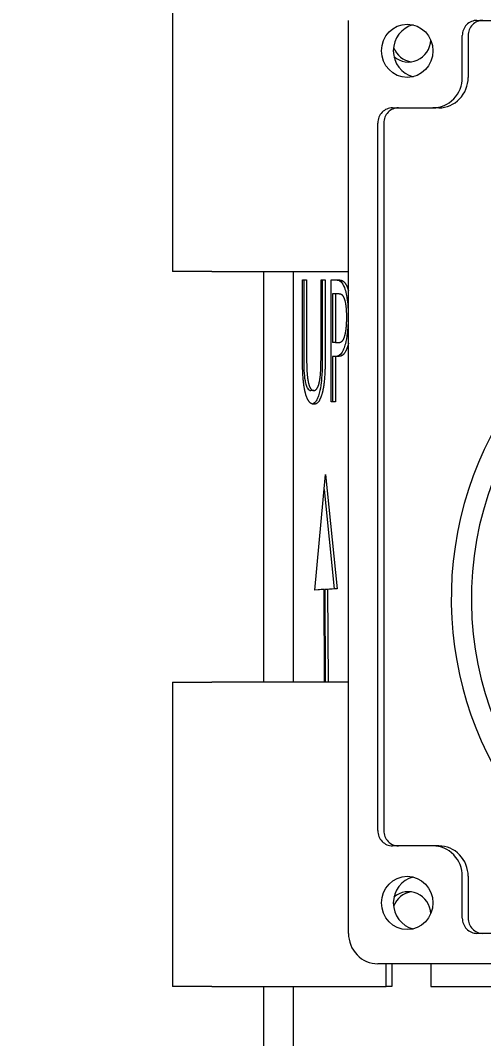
# Model space of a CAD drawing. Header units: inches. Extents: x 17 to 469, y 7 to 301.
# Drawn here: x 346.55 to 350.36, y 114.22 to 122.59 of the extents above; entities that cross this region are included whole.
import ezdxf

# ---------------------------------------------------------------- set-up
doc = ezdxf.new("R2010")
doc.units = ezdxf.units.IN
doc.header["$LTSCALE"] = 14
doc.header["$MEASUREMENT"] = 0
doc.layers.add('Dimension (ANSI)', color=7, linetype='Continuous', lineweight=25)
doc.layers.add('Visible (ANSI)', color=7, linetype='Continuous', lineweight=50)
doc.styles.add('MEMCOR Medium', font='arial.ttf')
doc.dimstyles.new('Default (ANSI)', dxfattribs={"dimscale": 14, "dimtxt": 0.15, "dimasz": 0.098425, "dimexe": 0.125, "dimexo": 0.0625, "dimgap": 0.031496, "dimtad": 0, "dimtih": 1, "dimtoh": 1, "dimdec": 4, "dimrnd": 1e-08, "dimzin": 3, "dimdsep": 46, "dimlunit": 5, "dimtxsty": 'MEMCOR Medium', "dimcen": 0.09, "dimdle": 0.393701, "dimclrd": 256, "dimclre": 256, "dimclrt": 256, "dimadec": 0, "dimazin": 1, "dimtfac": 0.8, "dimtofl": 0, "dimtmove": 0, "dimatfit": 3, "dimfxl": 1, "dimfrac": 1, "dimtolj": 1, "dimtzin": 4, "dimlwd": -1, "dimlwe": -1, "dimarcsym": 0})

# ---------------------------------------------------------------- blocks, each defined once
blk = doc.blocks.new('*D18')
at = {"layer": 'Defpoints', "color": 0, "transparency": 16777216}
for p in [(360.5183, 145.5319), (302.6019, 55.8079), (347.0113, 55.8079)]:
    blk.add_point(p, dxfattribs=at)
at = {"layer": 'Dimension (ANSI)', "transparency": 16777216}
for p, q in [((359.6433, 145.5319), (300.8519, 145.5319)), ((302.6019, 144.1539), (302.6019, 107.8402)), ((302.6019, 57.1858), (302.6019, 93.4996)), ((346.1363, 55.8079), (300.8519, 55.8079))]:
    blk.add_line(p, q, dxfattribs=at)
for points in [[(302.3722, 144.1539), (302.8315, 144.1539), (302.6019, 145.5319)], [(302.3722, 57.1858), (302.8315, 57.1858), (302.6019, 55.8079)]]:
    blk.add_solid(points, dxfattribs=at)
at = {"layer": 'Dimension (ANSI)', "transparency": 16777216, "char_height": 2.1, "attachment_point": 5, "style": 'MEMCOR Medium'}
for s, insert in [('\\A1; \\fArial|b0|i0;89{\\H0.8x;\\S3#4;} in', (302.6019, 102.8271)), ('\\A1;[2279.0 mm]{\\P\\fArial|b0|i0;SHIPPING HEIGHT\\P\\fArial|b0|i0;REF.}', (302.6019, 95.6567))]:
    blk.add_mtext(s, dxfattribs=dict(at, insert=insert))

msp = doc.modelspace()

# ---------------------------------------------------------------- linework, layer by layer
at = {"layer": 'Visible (ANSI)', "linetype": 'Continuous', "lineweight": 18}
for p, q in [((347.796961, 123.026895), (347.796961, 120.526895)), ((349.244618, 115.089395), (349.244618, 122.589395)), ((350.301099, 122.58936), (361.711098, 122.58936)), ((350.180358, 122.120645), (350.180358, 122.46436)), ((350.228887, 122.46436), (350.228887, 122.120645)), ((349.606874, 121.870645), (349.938877, 121.870645)), ((349.987405, 121.870645), (349.938877, 121.870645)), ((349.486133, 115.933145), (349.486133, 121.745645)), ((349.534661, 121.745645), (349.534661, 115.933145)), ((348.121227, 120.526895), (347.796961, 120.526895)), ((348.121227, 120.526895), (349.244618, 120.526895)), ((348.54992, 117.151895), (348.54992, 120.526895)), ((348.791402, 120.526895), (348.791402, 117.151895)), ((348.866237, 119.832738), (348.866237, 120.456725)), ((348.866237, 120.456725), (348.900634, 120.456725)), ((348.876486, 120.456725), (348.876486, 119.832738)), ((348.900634, 120.456725), (348.900634, 119.832738)), ((349.019137, 119.829497), (349.019137, 120.456725)), ((349.019137, 120.456725), (349.053534, 120.456725)), ((349.029386, 120.456725), (349.029386, 119.832738)), ((349.053534, 120.456725), (349.053534, 119.832738)), ((349.102823, 119.456725), (349.102823, 120.456725)), ((349.102823, 120.456725), (349.167843, 120.456725)), ((349.13722, 120.341652), (349.113072, 120.341652)), ((349.113072, 120.341652), (349.113072, 119.942949)), ((349.13722, 120.341652), (349.13722, 119.942949)), ((349.165745, 120.341652), (349.13722, 120.341652)), ((349.13722, 119.942949), (349.113072, 119.942949)), ((349.13722, 119.942949), (349.160711, 119.942949)), ((349.13722, 119.829497), (349.113072, 119.829497)), ((349.113072, 119.829497), (349.113072, 119.456725)), ((349.166374, 119.829497), (349.13722, 119.829497)), ((349.13722, 119.829497), (349.13722, 119.456725)), ((348.959781, 119.549108), (348.935632, 119.549108)), ((349.13722, 119.456725), (349.102823, 119.456725)), ((348.967551, 117.907352), (349.055625, 118.859556)), ((349.055625, 118.859556), (349.151248, 117.918628)), ((349.044119, 118.735158), (349.1271, 117.918628)), ((349.044207, 117.912853), (348.967551, 117.907352)), ((349.020058, 117.912853), (348.967713, 117.909097)), ((349.044207, 117.912853), (349.020058, 117.912853)), ((349.046842, 117.151895), (349.044207, 117.912853)), ((349.1271, 117.918628), (349.04938, 117.914435)), ((349.04938, 117.914435), (349.052365, 117.151895)), ((349.073528, 117.914435), (349.04938, 117.914435)), ((349.151248, 117.918628), (349.073528, 117.914435)), ((349.073528, 117.914435), (349.076513, 117.151895)), ((349.151248, 117.918628), (349.1271, 117.918628)), ((347.796961, 117.151895), (348.121227, 117.151895)), ((347.796961, 117.151895), (347.796961, 114.651895)), ((349.244618, 117.151895), (348.121227, 117.151895)), ((349.938877, 115.808145), (349.606874, 115.808145)), ((349.987405, 115.808145), (349.938877, 115.808145)), ((350.180358, 115.21443), (350.180358, 115.558145)), ((350.228887, 115.558145), (350.228887, 115.21443)), ((352.449389, 115.08943), (350.301099, 115.08943)), ((352.525186, 114.839395), (349.486099, 114.839395)), ((349.554038, 114.651895), (349.554038, 114.839395)), ((349.602567, 114.839395), (349.602567, 114.651895)), ((349.92109, 114.839395), (349.92109, 114.651895)), ((348.121227, 114.651895), (347.796961, 114.651895)), ((348.121227, 114.651895), (349.554038, 114.651895)), ((348.54992, 112.026895), (348.54992, 114.651895)), ((348.791402, 114.651895), (348.791402, 112.026895)), ((349.602567, 114.651895), (349.554038, 114.651895)), ((349.92109, 114.651895), (352.525186, 114.651895))]:
    msp.add_line(p, q, dxfattribs=at)
for centre in [(349.727581, 122.339395), (349.727581, 115.339395)]:
    msp.add_ellipse(centre, major_axis=(0, 0.21875), ratio=0.96592583, dxfattribs=at)
for centre, major_axis, start_param, end_param in [((349.824638, 122.339395), (0, 0.21875), 0.23173936, 2.90985329), ((350.301099, 122.46436), (0, 0.125), 0, 1.57079633), ((350.349628, 122.46436), (0, 0.125), 0, 1.57079633), ((349.737564, 122.436895), (0, -0.19), 5.57542156, 7.80579391), ((349.786093, 122.436895), (0, -0.19), 5.08455527, 6.1505853), ((349.938877, 122.120645), (0, -0.25), 0, 1.57079633), ((349.987405, 122.120645), (0, -0.25), 0, 1.57079633), ((349.606874, 121.745645), (0, 0.125), 0, 1.57079633), ((349.655402, 121.745645), (0, 0.125), 0, 1.57079633), ((352.806503, 117.83936), (0, 2.8125), 3.61752935, 8.94884126), ((352.790327, 117.83936), (0, -2.625), 0.0653793, 6.14831409), ((349.606874, 115.933145), (0, -0.125), 4.71238898, 6.28318531), ((349.655402, 115.933145), (0, -0.125), 4.71238898, 6.28318531), ((349.938877, 115.558145), (0, 0.25), 4.71238898, 6.28318531), ((349.987405, 115.558145), (0, 0.25), 4.71238898, 6.28318531), ((349.824638, 115.339395), (0, 0.21875), 0.23173936, 2.90985329), ((349.737564, 115.241895), (0, 0.19), 4.7605767, 6.99094906), ((349.786093, 115.241895), (0, 0.19), 0.13260001, 1.19863004), ((350.301099, 115.21443), (0, -0.125), 4.71238898, 6.28318531), ((350.349628, 115.21443), (0, -0.125), 4.71238898, 6.28318531), ((349.486099, 115.089395), (0, -0.25), 4.71238898, 6.28318531)]:
    msp.add_ellipse(centre, major_axis=major_axis, ratio=0.96592583, start_param=start_param, end_param=end_param, dxfattribs=at)
for points, knots in [([(349.143694, 120.456725), (349.154144, 120.456725), (349.170071, 120.454493), (349.193987, 120.431558), (349.203174, 120.416521), (349.21144, 120.394327)], [-0.725506634, -0.725506634, -0.725506634, -0.725506634, -0.296366495, -0.296366495, 0, 0, 0, 0]), ([(349.21144, 120.394327), (349.217112, 120.379399), (349.222166, 120.361811), (349.229978, 120.324982), (349.234002, 120.302422), (349.240854, 120.235992), (349.242272, 120.195401), (349.242272, 120.155267)], [-0.844477071, -0.844477071, -0.844477071, -0.844477071, -0.544529725, -0.544529725, -0.305823756, -0.305823756, 0, 0, 0, 0]), ([(349.242272, 120.155267), (349.242272, 120.131583), (349.241674, 120.108112), (349.238805, 120.055464), (349.236497, 120.033051), (349.231122, 119.986689), (349.226123, 119.957855), (349.21962, 119.933224)], [-0.48070155, -0.48070155, -0.48070155, -0.48070155, -0.387114958, -0.387114958, -0.268097881, -0.268097881, 0, 0, 0, 0]), ([(349.21962, 119.933224), (349.215163, 119.916272), (349.210298, 119.901298), (349.199661, 119.875219), (349.193992, 119.864453), (349.181553, 119.846396), (349.16784, 119.829497), (349.142226, 119.829497)], [-2.12199044, -2.12199044, -2.12199044, -2.12199044, -1.44284282, -1.44284282, -0.75409962, -0.75409962, 0, 0, 0, 0]), ([(348.876486, 119.832738), (348.876486, 119.767079), (348.877992, 119.731122), (348.880512, 119.683303), (348.883335, 119.655949), (348.887602, 119.630955)], [-0.371862003, -0.371862003, -0.371862003, -0.371862003, -0.228145318, -0.228145318, 0, 0, 0, 0]), ([(349.029386, 119.832738), (349.029386, 119.792791), (349.028789, 119.751655), (349.025049, 119.65921), (349.021889, 119.628491), (349.01665, 119.582111), (349.011408, 119.553009), (349.004637, 119.528038)], [-0.467674705, -0.467674705, -0.467674705, -0.467674705, -0.385613275, -0.385613275, -0.275578199, -0.275578199, 0, 0, 0, 0]), ([(348.887602, 119.630955), (348.890022, 119.616788), (348.892926, 119.60431), (348.900568, 119.580387), (348.904775, 119.572375), (348.916557, 119.553684), (348.926287, 119.549108), (348.935632, 119.549108)], [-0.454531198, -0.454531198, -0.454531198, -0.454531198, -0.37440362, -0.37440362, -0.275150152, -0.275150152, 0, 0, 0, 0]), ([(349.004637, 119.528038), (349.000559, 119.512549), (348.996109, 119.498861), (348.986419, 119.475358), (348.981289, 119.465817), (348.970604, 119.450998), (348.961817, 119.441154), (348.947979, 119.4373)], [-1.62181416, -1.62181416, -1.62181416, -1.62181416, -1.12295259, -1.12295259, -0.62367983, -0.62367983, -0.13261341, -0.13261341, -0.13261341, -0.13261341])]:
    msp.add_open_spline(points, degree=3, knots=knots, dxfattribs=at)
for points in [[(349.167843, 120.456725), (349.190914, 120.456725), (349.223214, 120.427552), (349.235589, 120.394327)], [(349.235589, 120.394327), (349.240459, 120.381507), (349.244618, 120.366347)], [(349.211888, 120.303565), (349.203708, 120.324635), (349.181895, 120.341652), (349.165745, 120.341652)], [(349.230555, 120.151215), (349.230555, 120.203079), (349.221326, 120.279254), (349.211888, 120.303565)], [(349.215873, 120.002917), (349.223633, 120.0329), (349.230555, 120.103403), (349.230555, 120.151215)], [(349.160711, 119.942949), (349.181685, 119.942949), (349.207483, 119.968881), (349.215873, 120.002917)], [(349.243768, 119.933224), (349.230345, 119.882171), (349.19406, 119.829497), (349.166374, 119.829497)], [(349.244618, 119.936499), (349.244197, 119.934847), (349.243768, 119.933224)], [(348.890986, 119.528038), (348.877353, 119.579902), (348.866237, 119.725769), (348.866237, 119.832738)], [(348.900634, 119.832738), (348.900634, 119.763046), (348.905248, 119.669043), (348.91175, 119.630955)], [(349.008021, 119.630955), (349.014523, 119.669043), (349.019137, 119.762236), (349.019137, 119.829497)], [(349.053534, 119.832738), (349.053534, 119.7282), (349.042628, 119.579092), (349.028785, 119.528038)], [(348.91175, 119.630955), (348.918672, 119.590437), (348.942582, 119.549108), (348.959781, 119.549108)], [(348.959781, 119.549108), (348.975931, 119.549108), (349.001099, 119.590437), (349.008021, 119.630955)], [(348.959781, 119.435656), (348.936919, 119.435656), (348.902941, 119.481847), (348.890986, 119.528038)], [(349.028785, 119.528038), (349.01641, 119.481036), (348.983691, 119.435656), (348.959781, 119.435656)]]:
    msp.add_open_spline(points, degree=2, dxfattribs=at)

# ---------------------------------------------------------------- dimensions: what is measured, and where the dimension line sits
at = {"layer": 'Dimension (ANSI)'}
dim = msp.add_linear_dim(base=(302.601876, 55.807895), p1=(360.518277, 145.531895), p2=(347.011325, 55.807895), angle=90, text=' \\fArial|b0|i0;<> in\\X[2279.0 mm]{\\P\\fArial|b0|i0;SHIPPING HEIGHT\\P\\fArial|b0|i0;REF.}', dimstyle='Default (ANSI)', override={"dimgap": 0.031496, "dimdec": 4, "dimpost": '', "dimtol": 0, "dimlim": 0, "dimtp": 0, "dimtm": 0, "dimtdec": 2, "dimatfit": 1}, dxfattribs=at)
dim.commit()
dim.dimension.update_dxf_attribs({"geometry": '*D18', "text_midpoint": (302.601876, 100.669895), "dimtype": 160})

doc.saveas('drawing.dxf')
